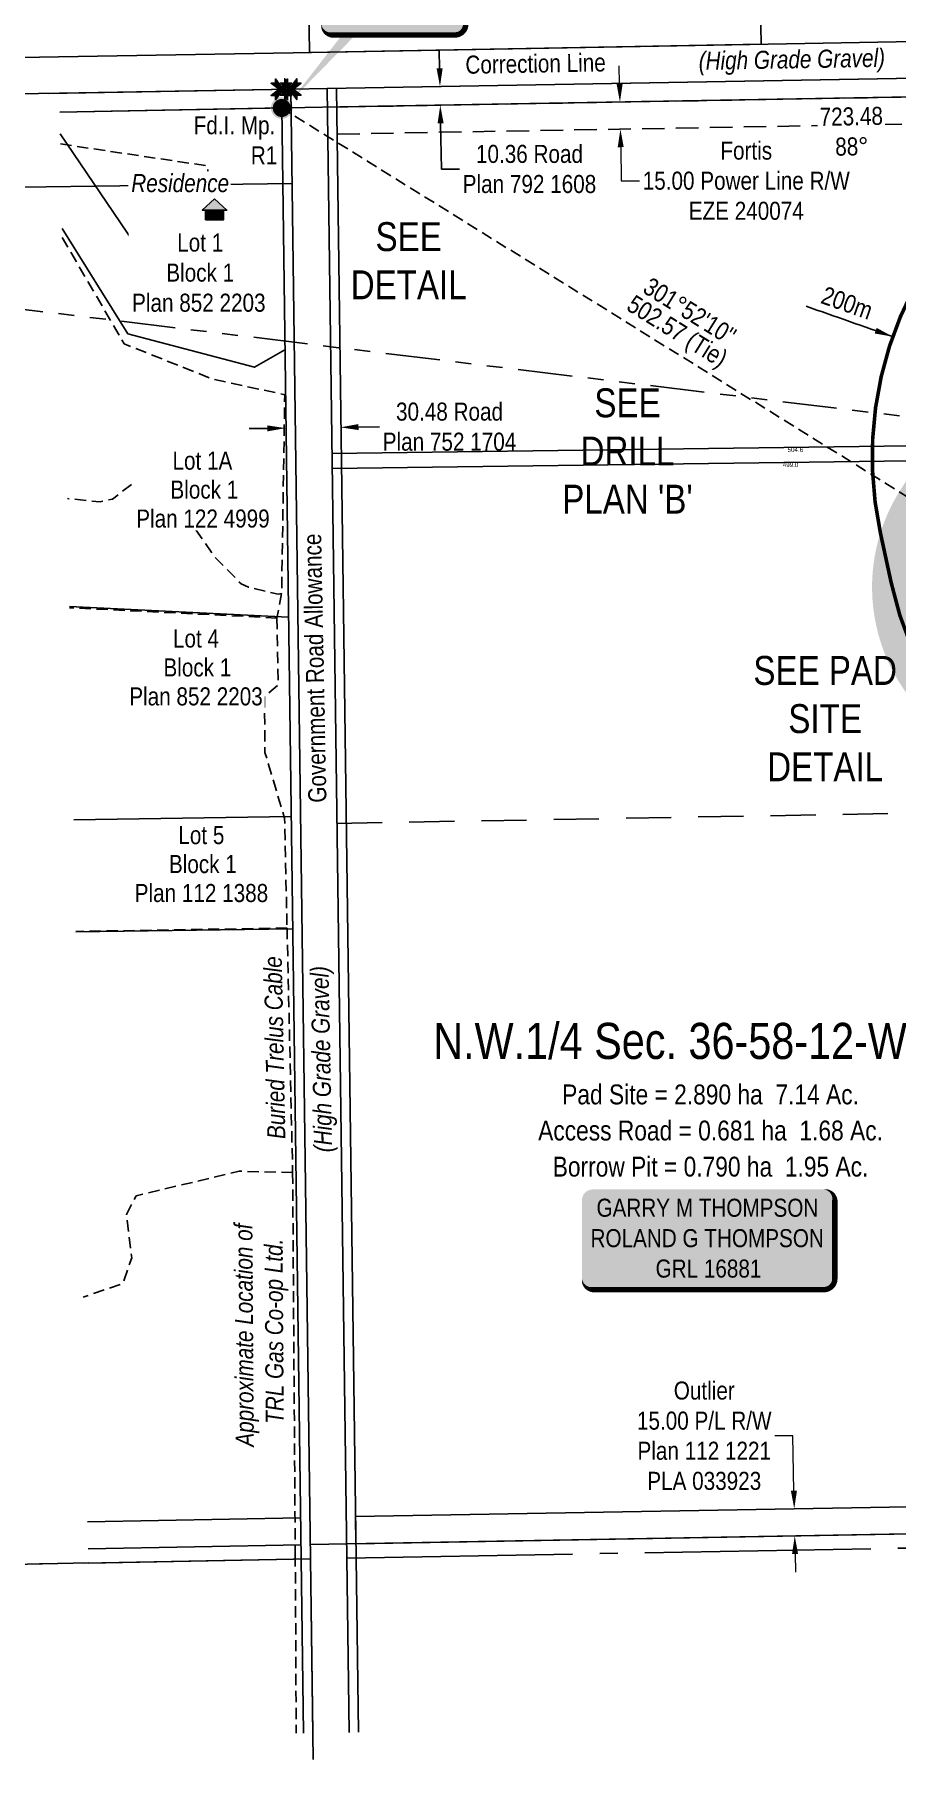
# Model space of a CAD drawing. Extents: x 583318 to 591532, y 5989316 to 5996345.
# Drawn here: x 587448 to 587925, y 5990638 to 5991592 of the extents above; entities that cross this region are included whole.
import ezdxf
from ezdxf.enums import TextEntityAlignment as Align

# ---------------------------------------------------------------- set-up
doc = ezdxf.new("R2010")
doc.units = 0
doc.header["$LTSCALE"] = 5
doc.header["$PDSIZE"] = 0.5
for name, pattern in [('foc-BUFFER', [16.75, 15, -1.75]), ('foc-DRILLPATH', [14.75, 6, -1.75, 1.75, -1.75, 1.75, -1.75]), ('foc-FLOWLINE', [3.75, 2.5, -1.25]), ('foc-LSD', [8, 5, -3]), ('foc-QUARTERLINE', [33, 25, -3, 2, -3]), ('foc-TIELINE', [1.875, 1.25, -0.625]), ('UG_PIPE', [1.875, 1.25, -0.625])]:
    doc.linetypes.add(name, pattern=pattern)
doc.layers.get('Defpoints').update_dxf_attribs({"color": 9})
for name, color, linetype in [('AS-OWNER', 7, 'Continuous'), ('AS-PIPE-UG', 44, 'UG_PIPE'), ('AS-PIPE-UG-T', 44, 'Continuous'), ('AS-POWER', 104, 'foc-POWER'), ('AS-RESIDENCE', 14, 'Continuous'), ('AS-TELUS', 224, 'foc-TEL'), ('AUX-BUFFER', 7, 'foc-BUFFER'), ('C-RW', 13, 'Continuous'), ('C-SYMBOL', 7, 'Continuous'), ('DETAIL-T', 7, 'Continuous'), ('F-EZE', 190, 'foc-FLOWLINE'), ('L-AREAREQUIRED', 7, 'Continuous'), ('L-AREAWORK', 7, 'Continuous'), ('L-BD', 7, 'Continuous'), ('L-DETAIL-T', 3, 'Continuous'), ('L-MON', 1, 'Continuous'), ('L-ROAD-T', 7, 'Continuous'), ('L-SEC', 7, 'Continuous'), ('L-SECLBL', 7, 'Continuous'), ('L-SECQ', 8, 'foc-QUARTERLINE'), ('L-SECTION-LSD', 7, 'foc-LSD'), ('L-TIE', 7, 'foc-TIELINE'), ('L-TITLEDB', 4, 'Continuous'), ('L-TITLEDB-T', 4, 'Continuous'), ('P-BUFFER-H 30m', 51, 'Continuous'), ('P-PDRILLPATH', 12, 'foc-DRILLPATH')]:
    doc.layers.add(name, color=color, linetype=linetype)
for name, color, linetype, lineweight in [('C-RW-T', 13, 'Continuous', 9), ('F-RW-T', 190, 'Continuous', 9), ('T-TEXT', 48, 'Continuous', 18)]:
    doc.layers.add(name, color=color, linetype=linetype, lineweight=lineweight)
doc.layers.add('P-DRILL-OFFSET', color=7, linetype='Continuous', true_color=0xcccccc, plot=False)
doc.styles.add('100L', font='ARIALN.TTF', dxfattribs={"height": 11})
doc.styles.add('175L', font='ARIALN.TTF', dxfattribs={"height": 20})
doc.styles.add('80', font='ARIALN.TTF', dxfattribs={"height": 10})
doc.styles.add('80CG', font='ARIALN.TTF', dxfattribs={"height": 10})
doc.styles.add('80L', font='ARIALN.TTF', dxfattribs={"height": 10})
doc.styles.add('80LS', font='ARIALNI.TTF', dxfattribs={"height": 10})
doc.styles.add('foc-LtypeFont', font='ARIALN.TTF', dxfattribs={"height": 7.35})
doc.linetypes.add('foc-POWER', pattern='A,6,-1,["P",foc-LtypeFont,S=0.2,R=0,X=-0.625,Y=-0.75],-1.24,4', length=12.24)
doc.linetypes.add('foc-POWER-NOLINE', pattern='A,0,-4,["P",foc-LtypeFont,S=0.2,R=0,X=-0.625,Y=-0.75],-8.24', length=12.24)
doc.linetypes.add('foc-TEL', pattern='A,2,-1,["T",foc-LtypeFont,S=0.2,R=0,X=-0.425,Y=-0.75],-1.24,8', length=12.24)
doc.linetypes.add('foc-TEL-NOLINE', pattern='A,0,-2,["T",foc-LtypeFont,S=0.2,R=0,X=-0.425,Y=-0.75],-10.24', length=12.24)
doc.dimstyles.new('Compass 5 000', dxfattribs={"dimscale": 5, "dimtxt": 9, "dimasz": 2, "dimexe": 0.2, "dimexo": 0.0625, "dimgap": 0.5, "dimtad": 0, "dimtih": 1, "dimtoh": 1, "dimzin": 0, "dimdsep": 46, "dimtxsty": '80CG', "dimcen": 0.1, "dimse1": 1, "dimse2": 1, "dimclrd": 256, "dimclrt": 256, "dimaunit": 1, "dimadec": 4, "dimazin": 0, "dimtfac": 0.06, "dimtofl": 0, "dimtmove": 0, "dimatfit": 1, "dimfxl": 0.2, "dimtolj": 1, "dimtzin": 0, "dimlwd": -1, "dimarcsym": 0})

# ---------------------------------------------------------------- blocks, each defined once
blk = doc.blocks.new('*D445')
at = {"layer": 'C-RW-T', "transparency": 16777216}
for p, q in [((587867.5, 5990816.75), (587857.5, 5990816.75)), ((587868.04, 5990786.35), (587867.5, 5990816.75)), ((587868.66, 5990751.35), (587868.84, 5990741.35))]:
    blk.add_line(p, q, dxfattribs=at)
for points in [[(587869.71, 5990786.38), (587866.37, 5990786.32), (587868.22, 5990776.35)], [(587870.33, 5990751.38), (587867, 5990751.32), (587868.48, 5990761.34)]]:
    blk.add_solid(points, dxfattribs=at)
at = {"layer": 'Defpoints', "color": 0, "transparency": 16777216}
for p in [(587849.68, 5990776.02), (587868.22, 5990776.35), (587849.94, 5990761.02)]:
    blk.add_point(p, dxfattribs=at)
at = {"layer": 'C-RW-T', "transparency": 16777216, "insert": (587818.41, 5990816.75), "char_height": 10, "attachment_point": 5, "style": '80CG'}
blk.add_mtext('\\A1;Outlier\\P15.00 P/L R/W\\PPlan 112 1221\\PPLA 033923', dxfattribs=at)
blk = doc.blocks.new('*D446')
at = {"layer": 'Defpoints', "color": 0, "transparency": 16777216}
for p in [(588196.05, 5991562.48), (588196.31, 5991547.49), (587772.01, 5991540.12)]:
    blk.add_point(p, dxfattribs=at)
at = {"layer": 'F-RW-T', "transparency": 16777216}
for p, q in [((587771.58, 5991565.11), (587771.4, 5991575.1)), ((587772.18, 5991530.12), (587772.51, 5991511.5)), ((587772.51, 5991511.5), (587782.51, 5991511.5))]:
    blk.add_line(p, q, dxfattribs=at)
for points in [[(587773.24, 5991565.14), (587769.91, 5991565.08), (587771.75, 5991555.11)], [(587773.85, 5991530.15), (587770.52, 5991530.09), (587772.01, 5991540.12)]]:
    blk.add_solid(points, dxfattribs=at)
at = {"layer": 'F-RW-T', "transparency": 16777216, "insert": (587841.65, 5991511.5), "char_height": 10, "attachment_point": 5, "style": '80CG'}
blk.add_mtext('\\A1;Fortis\\P15.00 Power Line R/W\\PEZE 240074', dxfattribs=at)
blk = doc.blocks.new('*D448')
at = {"layer": 'Defpoints', "color": 0, "transparency": 16777216}
for p in [(587617.07, 5991375.03), (587590.76, 5991087.67), (587621.22, 5991088.11)]:
    blk.add_point(p, dxfattribs=at)
at = {"layer": 'L-TITLEDB-T', "transparency": 16777216}
for p, q in [((587576.61, 5991374.44), (587566.61, 5991374.3)), ((587627.07, 5991375.17), (587638.7, 5991375.34))]:
    blk.add_line(p, q, dxfattribs=at)
for points in [[(587576.58, 5991376.11), (587576.63, 5991372.78), (587586.61, 5991374.59)], [(587627.04, 5991376.84), (587627.09, 5991373.51), (587617.07, 5991375.03)]]:
    blk.add_solid(points, dxfattribs=at)
at = {"layer": 'L-TITLEDB-T', "transparency": 16777216, "insert": (587677.43, 5991375.34), "char_height": 10, "attachment_point": 5, "style": '80CG'}
blk.add_mtext('\\A1;30.48 Road\\PPlan 752 1704', dxfattribs=at)
blk = doc.blocks.new('*D449')
at = {"layer": 'Defpoints', "color": 0, "transparency": 16777216}
for p in [(587722.36, 5991564.58), (587672.32, 5991553.36), (587722.54, 5991554.23)]:
    blk.add_point(p, dxfattribs=at)
at = {"layer": 'L-TITLEDB-T', "transparency": 16777216}
for p, q in [((587671.97, 5991573.71), (587671.79, 5991583.71)), ((587672.49, 5991543.36), (587672.93, 5991518)), ((587672.93, 5991518), (587682.93, 5991518))]:
    blk.add_line(p, q, dxfattribs=at)
for points in [[(587673.63, 5991573.74), (587670.3, 5991573.68), (587672.14, 5991563.71)], [(587674.16, 5991543.39), (587670.83, 5991543.33), (587672.32, 5991553.36)]]:
    blk.add_solid(points, dxfattribs=at)
at = {"layer": 'L-TITLEDB-T', "transparency": 16777216, "insert": (587721.68, 5991518), "char_height": 10, "attachment_point": 5, "style": '80CG'}
blk.add_mtext('\\A1;10.36 Road\\PPlan 792 1608', dxfattribs=at)
blk = doc.blocks.new('res_occ')
for points in [[(0.1, 0.89), (-1.26, -0.37), (1.46, -0.37)], [(-0.9, -1.43), (1.1, -1.43), (1.1, -0.37), (-0.9, -0.37)]]:
    blk.add_hatch(color=14).paths.add_polyline_path(points)
at = {"color": 14}
for points in [[(0.1, 0.89), (-1.26, -0.37), (1.46, -0.37)], [(-0.9, -1.43), (1.1, -1.43), (1.1, -0.37), (-0.9, -0.37)]]:
    blk.add_lwpolyline(points, close=True, dxfattribs=at)
blk = doc.blocks.new('fdia')
at = {"color": 255, "const_width": 1}
blk.add_lwpolyline([(-0.5, 0, 1), (0.5, 0, 1)], format="xyb", close=True, dxfattribs=at)
blk = doc.blocks.new('Fdiaa')
blk.add_blockref('fdia', (0, 0))
blk = doc.blocks.new('fdib')
at = {"color": 1, "const_width": 1.6}
blk.add_lwpolyline([(-0.4, 0, 1), (0.4, 0, 1)], format="xyb", close=True, dxfattribs=at)
at = {"color": 1}
blk.add_circle((0, 0), 0.8, dxfattribs=at)
blk = doc.blocks.new('Fdibb')
blk.add_blockref('fdib', (0, 0))
blk = doc.blocks.new('fdicc')
for name in ['Fdibb', 'Fdiaa']:
    blk.add_blockref(name, (0, 0))
blk = doc.blocks.new('FDI')
blk.add_blockref('fdicc', (0, 0))
blk = doc.blocks.new('*U455')
h = blk.add_hatch(color=254)
edge = h.paths.add_edge_path()
edge.add_line((-34, -28.5), (34, -28.5))
edge.add_arc((34, -22.5), 6, 270, 360)
edge.add_line((40, -22.5), (40, 21))
edge.add_arc((34, 21), 6, 0, 90)
edge.add_line((34, 27), (-34, 27))
edge.add_arc((-34, 21), 6, 90, 180)
edge.add_line((-40, 21), (-40, -22.5))
edge.add_arc((-34, -22.5), 6, 180, 270)
at = {"color": 1, "flags": 128}
blk.add_lwpolyline([(-34, -28.5, 3, 3, 0), (34, -28.5, 3, 3, 0.414214), (40, -22.5, 3, 3, 0), (40, 21, 3, 0, 0.414214), (34, 27, 0, 0, 0), (-34, 27, 0, 0, 0.414214), (-40, 21, 0, 0, 0), (-40, -22.5, 0, 3, 0.414214)], format="xyseb", close=True, dxfattribs=at)
blk.add_lwpolyline([(-56.73, -64.83, 0, 10, 0), (0, 0, 5, 5, 0)], format="xyseb", dxfattribs=at)
at = {"color": 1, "style": '80'}
blk.add_attdef('ENTER_TEXT_001', (-36.68, -4.99), '', height=10, dxfattribs=at)
blk = doc.blocks.new('*U458')
h = blk.add_hatch(color=59)
edge = h.paths.add_edge_path()
edge.add_line((-64, -28.5), (64, -28.5))
edge.add_arc((64, -22.5), 6, 270, 360)
edge.add_line((70, -22.5), (70, 21))
edge.add_arc((64, 21), 6, 0, 90)
edge.add_line((64, 27), (-64, 27))
edge.add_arc((-64, 21), 6, 90, 180)
edge.add_line((-70, 21), (-70, -22.5))
edge.add_arc((-64, -22.5), 6, 180, 270)
at = {"color": 1, "flags": 128}
blk.add_lwpolyline([(-64, -28.5, 3, 3, 0), (64, -28.5, 3, 3, 0.414214), (70, -22.5, 3, 3, 0), (70, 21, 3, 0, 0.414214), (64, 27, 0, 0, 0), (-64, 27, 0, 0, 0.414214), (-70, 21, 0, 0, 0), (-70, -22.5, 0, 3, 0.414214)], format="xyseb", close=True, dxfattribs=at)
blk.add_lwpolyline([(-58.76, -20.99, 0, 7.5, 0), (0, 0, 0, 0, 0)], format="xyseb", dxfattribs=at)
at = {"color": 1, "style": '80'}
blk.add_attdef('ENTER_TEXT_001', (-36.68, -4.99), '', height=10, dxfattribs=at)
blk = doc.blocks.new('TEMP')
h = blk.add_hatch(color=255)
h.dxf.hatch_style = 1
h.paths.add_polyline_path([(0, 0.25), (-0.67, 1.15), (-0.67, 0.67), (-1.15, 0.67), (-0.25, 0), (-1.15, -0.67), (-0.67, -0.67), (-0.67, -1.15), (0, -0.25), (0.67, -1.15), (0.67, -0.67), (1.15, -0.67), (0.25, 0), (1.15, 0.67), (0.67, 0.67), (0.67, 1.15)])
h.paths.add_polyline_path([(0.57, 0.85), (0.57, 0.57), (0.85, 0.57), (0.08, 0), (0.85, -0.57), (0.57, -0.57), (0.57, -0.85), (0, -0.08), (-0.57, -0.85), (-0.57, -0.57), (-0.85, -0.57), (-0.08, 0), (-0.85, 0.57), (-0.57, 0.57), (-0.57, 0.85), (0, 0.08)], flags=16)
h = blk.add_hatch(color=1)
h.dxf.hatch_style = 1
h.paths.add_polyline_path([(0, 0.08), (-0.57, 0.85), (-0.57, 0.57), (-0.85, 0.57), (-0.08, 0), (-0.85, -0.57), (-0.57, -0.57), (-0.57, -0.85), (0, -0.08), (0.57, -0.85), (0.57, -0.57), (0.85, -0.57), (0.08, 0), (0.85, 0.57), (0.57, 0.57), (0.57, 0.85)])
at = {"color": 1}
for p, q in [((-0.08, 0), (0.08, 0)), ((0, 0.08), (0, -0.08))]:
    blk.add_line(p, q, dxfattribs=at)
at = {"color": 255, "flags": 128}
blk.add_lwpolyline([(-0.25, 0), (-1.15, 0.67), (-0.67, 0.67), (-0.67, 1.15), (0, 0.25), (0.67, 1.15), (0.67, 0.67), (1.15, 0.67), (0.25, 0), (1.15, -0.67), (0.67, -0.67), (0.67, -1.15), (0, -0.25), (-0.67, -1.15), (-0.67, -0.67), (-1.15, -0.67)], close=True, dxfattribs=at)
at = {"color": 1, "flags": 128}
blk.add_lwpolyline([(-0.08, 0), (-0.85, 0.57), (-0.57, 0.57), (-0.57, 0.85), (0, 0.08), (0.57, 0.85), (0.57, 0.57), (0.85, 0.57), (0.08, 0), (0.85, -0.57), (0.57, -0.57), (0.57, -0.85), (0, -0.08), (-0.57, -0.85), (-0.57, -0.57), (-0.85, -0.57)], close=True, dxfattribs=at)

msp = doc.modelspace()

# ---------------------------------------------------------------- hatches: boundary and pattern name
at = {"layer": 'P-BUFFER-H 30m'}
h = msp.add_hatch(color=256, dxfattribs=at)
h.dxf.hatch_style = 1
edge = h.paths.add_edge_path()
edge.add_arc((588233.84, 5991464.227), 99.957, 62.46867, 147.216968)
edge.add_line((588149.803, 5991518.35), (588149.584, 5991518.009))
edge.add_arc((588103.244, 5991429.442), 99.957, 62.380575, 147.216968)
edge.add_line((588019.207, 5991483.565), (587927.198, 5991340.703))
edge.add_arc((588011.235, 5991286.58), 99.957, 147.216968, 237.216968)
edge.add_line((587957.112, 5991202.543), (588099.975, 5991110.534))
edge.add_arc((588154.098, 5991194.571), 99.957, 237.216968, 327.216968)
edge.add_line((588238.134, 5991140.448), (588328.59, 5991280.899))
edge.add_line((588328.59, 5991280.899), (588332.851, 5991287.515))
edge.add_line((588332.851, 5991287.515), (588384.266, 5991367.348))
edge.add_arc((588300.229, 5991421.47), 99.957, 327.216968, 408.829608)
edge.add_line((588366.031, 5991496.714), (588365.055, 5991552.176))
edge.add_arc((588335.073, 5991551.648), 29.987, 1.007875, 23.5069)
edge.add_line((588362.571, 5991563.609), (588356.801, 5991576.876))
edge.add_arc((588329.302, 5991564.915), 29.987, 23.5069, 91.007875)
edge.add_line((588328.775, 5991594.898), (588307.14, 5991594.517))
edge.add_arc((588307.667, 5991564.534), 29.987, 91.007875, 202.900832)

# ---------------------------------------------------------------- linework, layer by layer
at = {"layer": 'AS-PIPE-UG'}
for p, q in [((587584.527, 5991283.068), (587581.925, 5991269.474)), ((587587.527, 5991097.845), (587590.621, 5990962.524)), ((587590.621, 5990962.524), (587592.052, 5990750.581))]:
    msp.add_line(p, q, dxfattribs=at)
at = {"layer": 'AS-PIPE-UG', "flags": 128}
for points in [[(587462.073, 5991531.902), (587543.611, 5991519.734), (587543.704, 5991514.734)], [(587463.097, 5991480.08), (587497.403, 5991421.233), (587546.416, 5991401.708), (587586.231, 5991393.099), (587584.527, 5991283.068)], [(587584.527, 5991283.068), (587582.592, 5991282.661), (587566.194, 5991286.625), (587562.071, 5991288.394), (587547.488, 5991303.328), (587521.76, 5991340.339), (587509.845, 5991347.234), (587505.407, 5991346.389), (587490.933, 5991335.354), (587484.048, 5991333.761), (587465.952, 5991335.593)], [(587581.925, 5991269.474), (587467.146, 5991275.179)], [(587581.925, 5991269.474), (587582.556, 5991232.508), (587574.969, 5991226.015), (587575.308, 5991195.011), (587586.137, 5991158.649), (587587.527, 5991097.845)], [(587587.527, 5991097.845), (587470.687, 5991095.956)], [(587590.621, 5990962.524), (587560.93, 5990963.219), (587504.008, 5990949.627), (587498.621, 5990939.207), (587501.568, 5990915.268), (587496.53, 5990900.949), (587474.685, 5990893.566)], [(587592.052, 5990750.581), (587592.293, 5990714.901), (587592.563, 5990652.058)]]:
    msp.add_lwpolyline(points, dxfattribs=at)
at = {"layer": 'AS-POWER', "linetype": 'foc-POWER-NOLINE', "flags": 128}
msp.add_lwpolyline([(587461.724, 5991549.57), (587616.812, 5991552.381), (588512.051, 5991568.094)], dxfattribs=at)
at = {"layer": 'AS-TELUS', "linetype": 'foc-TEL-NOLINE', "flags": 128}
for points in [[(587455.485, 5991559.82), (587589.582, 5991562.262), (587609.688, 5991562.616), (588008.634, 5991569.634), (588515.19, 5991578.546)], [(587601.961, 5990637.564), (587600.475, 5990748.675), (587589.582, 5991562.262)], [(587600.368, 5990756.498), (588086.292, 5990765.209)]]:
    msp.add_lwpolyline(points, dxfattribs=at)
at = {"layer": 'AS-TELUS', "flags": 128}
msp.add_lwpolyline([(587461.964, 5991537.439), (587524.843, 5991444.623)], dxfattribs=at)
at = {"layer": 'AUX-BUFFER', "color": 251, "linetype": 'foc-BUFFER', "const_width": 1.999, "flags": 128}
msp.add_lwpolyline([(587973.89, 5991191.929, -0.140346), (587921.888, 5991288.93), (587918.897, 5991302.746), (587915.906, 5991316.562, -0.1989124), (587943.219, 5991467.112), (587948.632, 5991475.516, -0.6681786), (588312.092, 5991409.575), (588315.084, 5991395.759), (588318.075, 5991381.943, -0.1989124), (588290.761, 5991231.393), (588285.349, 5991222.989, -0.3182792), (588070.933, 5991136.766, -0.3182792)], format="xyb", dxfattribs=at)
at = {"layer": 'C-RW'}
msp.add_lwpolyline([(588528.519, 5990773.053), (588428.578, 5990771.281), (588027.976, 5990764.174), (587995.139, 5990763.594), (587625.65, 5990757.032), (587625.449, 5990772.038), (587994.873, 5990778.599), (588428.267, 5990786.285), (588528.208, 5990788.058)], dxfattribs=at)
at = {"layer": 'C-RW', "flags": 128}
for points in [[(587477.144, 5990769.108), (587594.991, 5990771.39)], [(587595.192, 5990756.398), (587477.441, 5990754.117)]]:
    msp.add_lwpolyline(points, dxfattribs=at)
at = {"layer": 'F-EZE', "flags": 128}
for points in [[(587615.003, 5991552.349), (588410.301, 5991566.326), (588512.092, 5991566.095)], [(587615.267, 5991537.357), (588410.416, 5991551.332), (588512.403, 5991551.101)]]:
    msp.add_lwpolyline(points, dxfattribs=at)
at = {"layer": 'L-SEC'}
for p, q in [((587609.688, 5991562.616), (588410.108, 5991576.697)), ((587600.473, 5990748.688), (587601.764, 5990652.217)), ((587620.58, 5990748.957), (587621.87, 5990652.566))]:
    msp.add_line(p, q, dxfattribs=at)
at = {"layer": 'L-SEC', "flags": 128}
for points in [[(587590.927, 5991582.437), (588248.214, 5991594.277)], [(587461.121, 5991580.092), (587590.927, 5991582.437)], [(587589.581, 5991562.265), (587461.52, 5991559.93)]]:
    msp.add_lwpolyline(points, dxfattribs=at)
at = {"layer": 'L-SECLBL'}
for p, q in [((587461.121, 5991580.1), (587440.018, 5991579.72)), ((586789.128, 5991548.769), (587461.516, 5991560.103))]:
    msp.add_line(p, q, dxfattribs=at)
at = {"layer": 'L-SECQ'}
for p, q in [((587620.578, 5990749.045), (588424.034, 5990763.32)), ((587600.473, 5990748.688), (586702.693, 5990731.724))]:
    msp.add_line(p, q, dxfattribs=at)
at = {"layer": 'L-SECQ', "ltscale": 2}
msp.add_line((587477.594, 5990746.366), (586880.401, 5990735.082), dxfattribs=at)
at = {"layer": 'L-SECQ', "flags": 128}
msp.add_lwpolyline([(587600.475, 5990748.675), (587477.596, 5990746.237)], dxfattribs=at)
at = {"layer": 'L-TITLEDB'}
for p, q in [((588410.299, 5991566.34), (587609.826, 5991552.258)), ((587589.721, 5991551.904), (587584.609, 5991551.814)), ((587595.296, 5990748.619), (587596.587, 5990652.128)), ((587625.757, 5990749.026), (587627.047, 5990652.655))]:
    msp.add_line(p, q, dxfattribs=at)
at = {"layer": 'L-TITLEDB', "flags": 128}
for points in [[(587731.377, 5991665.089), (587732.022, 5991634.967), (587599.124, 5991632.563), (587600.013, 5991582.601), (587849.96, 5991587.104), (587848.519, 5991667.121)], [(587584.609, 5991551.814), (587461.724, 5991549.573)], [(587586.336, 5991417.965), (587569.419, 5991408.265), (587499.445, 5991426.841), (587462.996, 5991485.192)], [(587467.133, 5991275.798), (587588.317, 5991269.955)], [(587589.793, 5991159.662), (587469.467, 5991157.669)], [(587590.626, 5991097.471), (587470.691, 5991095.726)]]:
    msp.add_lwpolyline(points, dxfattribs=at)
at = {"layer": 'P-DRILL-OFFSET'}
for p, q in [((586940.617, 5991501.337), (587590.281, 5991510.034)), ((588116.705, 5991367.271), (587612.393, 5991360.52)), ((588111.293, 5991358.867), (587612.505, 5991352.19))]:
    msp.add_line(p, q, dxfattribs=at)
at = {"layer": 'P-PDRILLPATH', "flags": 128}
msp.add_lwpolyline([(588111.293, 5991358.867), (586940.617, 5991501.337)], dxfattribs=at)

# ---------------------------------------------------------------- block references
at = {"layer": 'AS-OWNER'}
ref = msp.add_blockref('*U458', (587820.703, 5990926.172), dxfattribs=dict(at, xscale=0.99957256, yscale=0.99957256, zscale=0.99957256))
ref.add_attrib('ENTER_TEXT_001', 'GARRY M THOMPSON', (587758.778, 5990938.01), dxfattribs={"layer": '0', "color": 1, "height": 9.99573, "style": '80'})
ref.add_attrib('ENTER_TEXT_002', 'ROLAND G THOMPSON', (587755.471, 5990921.174), dxfattribs={"layer": '0', "color": 1, "height": 9.99573, "style": '80'})
ref.add_attrib('ENTER_TEXT_003', 'GRL 16881', (587791.466, 5990904.337), dxfattribs={"layer": '0', "color": 1, "height": 9.9957, "style": '80'})
at = {"layer": 'AS-RESIDENCE', "xscale": 4.997844999999939, "yscale": 4.997844999999939, "zscale": 4.997844999999939}
msp.add_blockref('res_occ', (587546.899, 5991497.121), dxfattribs=at)
at = {"layer": 'DETAIL-T'}
ref = msp.add_blockref('*U455', (587646.442, 5991620.723), dxfattribs=dict(at, xscale=0.99957256, yscale=0.99957256, zscale=0.99957256))
ref.add_attrib('ENTER_TEXT_001', '5991551.83 N.', (587608.443, 5991632.494), dxfattribs={"layer": '0', "color": 1, "height": 9.99573, "style": '80'})
ref.add_attrib('ENTER_TEXT_002', '587584.61 E.', (587611.941, 5991615.793), dxfattribs={"layer": '0', "color": 1, "height": 9.99573, "style": '80'})
ref.add_attrib('ENTER_TEXT_003', 'Elev.= 815.42', (587610.417, 5991599.093), dxfattribs={"layer": '0', "color": 1, "height": 9.99573, "style": '80'})
at = {"layer": 'L-MON'}
for name, p, xscale, yscale, zscale in [('TEMP', (587584.404, 5991562.168), 4.997862799999979, 4.997862799999979, 4.997862799999979), ('TEMP', (587589.581, 5991562.259), 4.997862799999979, 4.997862799999979, 4.997862799999979), ('FDI', (587584.609, 5991551.814), 4.999999999999961, 4.999999999999961, 4.999999999999961)]:
    msp.add_blockref(name, p, dxfattribs=dict(at, xscale=xscale, yscale=yscale, zscale=zscale))

# ---------------------------------------------------------------- texts
at = {"layer": 'AS-PIPE-UG-T', "insert": (587559.14, 5990810.667), "char_height": 9.99569, "width": 125.09381, "attachment_point": 1, "rotation": 90.387019, "style": '80L'}
msp.add_mtext('\\pi0.053388;{\\fArial Narrow|b0|i1|c0|p34;Approximate Location of\\P\\pi12.592;TRL Gas Co-op Ltd.}', dxfattribs=at)
at = {"layer": 'AUX-BUFFER', "style": '80CG'}
msp.add_text('200m', height=9.9957, rotation=340.613226, dxfattribs=at).set_placement((587897.462, 5991443.926), align=Align.MIDDLE_CENTER)
at = {"layer": 'C-SYMBOL', "color": 3, "insert": (587821.765, 5991045.345), "char_height": 19.99138, "width": 308.27731, "attachment_point": 2, "style": '175L', "bg_fill": 3, "box_fill_scale": 1.15, "bg_fill_color": 256, "bg_fill_true_color": 256, "bg_fill_transparency": 0}
msp.add_mtext('N.W.1/4 Sec. 36-58-12-W.5M.', dxfattribs=at)
at = {"layer": 'L-AREAREQUIRED', "color": 5, "style": '100L'}
msp.add_text('Pad Site = 2.890 ha  7.14 Ac.', height=10.99526, dxfattribs=at).set_placement((587821.894, 5990996.945), align=Align.BOTTOM_CENTER)
at = {"layer": 'L-AREAWORK', "color": 5, "style": '100L'}
for s, p in [('Access Road = 0.681 ha  1.68 Ac.', (587821.894, 5990976.954)), ('Borrow Pit = 0.790 ha  1.95 Ac.', (587821.894, 5990956.962))]:
    msp.add_text(s, height=10.99526, dxfattribs=at).set_placement(p, align=Align.BOTTOM_CENTER)
at = {"layer": 'L-BD', "style": '80L'}
for s, p in [("301°52'10''", (587810.456, 5991439.358)), ('502.57 (Tie)', (587802.936, 5991427.261))]:
    msp.add_text(s, height=9.99573, rotation=328.1307, dxfattribs=at).set_placement(p, align=Align.MIDDLE)
at = {"layer": 'L-DETAIL-T', "char_height": 16, "attachment_point": 5, "style": '80CG'}
for s, insert, width in [('SEE DETAIL', (587654.823, 5991467.26), 63.63613), ("SEE DRILL PLAN 'B'", (587775.927, 5991361.921), 93.18046), ('SEE PAD SITE DETAIL', (587885.309, 5991213.779), 109.47514)]:
    msp.add_mtext(s, dxfattribs=dict(at, insert=insert, width=width))
at = {"layer": 'L-ROAD-T', "style": '80L'}
msp.add_text('Correction Line', height=10, rotation=0.995496, dxfattribs=at).set_placement((587725.053, 5991576.415), align=Align.MIDDLE_CENTER)
at = {"layer": 'L-TITLEDB-T', "insert": (587502.328, 5991154.293), "char_height": 9.99569, "width": 74.23242, "attachment_point": 1, "line_spacing_factor": 0.961801, "style": '80L'}
msp.add_mtext('\\pi25.027;Lot 5\\P\\pi19.821;Block 1\\P\\pi0.88354;Plan 112 1388', dxfattribs=at)
at = {"layer": 'P-DRILL-OFFSET', "char_height": 2.49893, "attachment_point": 1, "style": '80L'}
for s, insert in [('{\\C1;504.6}', (587864.549, 5991363.895)), ('{\\C1;499.0}', (587861.899, 5991355.528))]:
    msp.add_mtext(s, dxfattribs=dict(at, insert=insert))
at = {"layer": 'T-TEXT', "style": '80LS'}
for rotation, p in [(0.995496, (587866.886, 5991578.763)), (91.132, (587606.472, 5991025.248))]:
    msp.add_text('(High Grade Gravel)', height=10, rotation=rotation, dxfattribs=at).set_placement(p, align=Align.MIDDLE_CENTER)

# ---------------------------------------------------------------- dimensions: what is measured, and where the dimension line sits
at = {"layer": 'C-RW-T'}
dim = msp.add_linear_dim(base=(587868.217, 5990776.349), p1=(587849.943, 5990761.015), p2=(587849.677, 5990776.02), angle=91.017477, text='Outlier\\X15.00 P/L R/W\\PPlan 112 1221\\PPLA 033923', dimstyle='Compass 5 000', dxfattribs=at)
dim.commit()
dim.dimension.update_dxf_attribs({"geometry": '*D445', "text_midpoint": (587818.414, 5990816.749), "dimtype": 161})
at = {"layer": 'L-TITLEDB-T'}
dim = msp.add_linear_dim(base=(587672.319, 5991553.355), p1=(587722.361, 5991564.582), p2=(587722.541, 5991554.228), angle=270.99558, text='10.36 Road\\PPlan 792 1608', dimstyle='Compass 5 000', dxfattribs=at)
dim.commit()
dim.dimension.update_dxf_attribs({"geometry": '*D449', "text_midpoint": (587721.682, 5991518.001), "dimtype": 161})

# ---------------------------------------------------------------- leaders
at = {"layer": 'L-BD', "color": 1, "path_type": 1}
msp.add_leader([(587922.714, 5991425.227), (587874.814, 5991442.083)], dimstyle='Compass 5 000', override={"dimgap": 0.5, "dimtad": 0}, dxfattribs=at)

# ---------------------------------------------------------------- next in the draw order: texts
at = {"layer": 'AS-RESIDENCE', "insert": (587501.102, 5991515.232), "char_height": 9.99569, "width": 53.70577, "attachment_point": 1, "style": '80L', "bg_fill": 3, "box_fill_scale": 1.15, "bg_fill_color": 256, "bg_fill_true_color": 256, "bg_fill_transparency": 0}
msp.add_mtext('\\pi0.22044;{\\fArial Narrow|b0|i1|c0|p34;Residence}', dxfattribs=at)
at = {"layer": 'AS-TELUS', "insert": (587576.607, 5990980.638), "char_height": 9.99569, "width": 101.01142, "attachment_point": 1, "rotation": 91.13183, "style": '80L', "bg_fill": 3, "box_fill_scale": 1.15, "bg_fill_color": 256, "bg_fill_true_color": 256, "bg_fill_transparency": 0}
msp.add_mtext('\\pi0.30226;{\\fArial Narrow|b0|i1|c0|p34;Buried Trelus Cable}', dxfattribs=at)
at = {"layer": 'L-ROAD-T', "insert": (587597.856, 5991241.602), "char_height": 10, "width": 150.15994, "attachment_point": 2, "rotation": 91.132, "style": '80L', "bg_fill": 3, "box_fill_scale": 1.15, "bg_fill_color": 256, "bg_fill_true_color": 256, "bg_fill_transparency": 0}
msp.add_mtext('Government Road Allowance', dxfattribs=at)
at = {"layer": 'L-TITLEDB-T', "insert": (587501.277, 5991482.342), "char_height": 9.99569, "width": 73.41759, "attachment_point": 1, "style": '80L', "bg_fill": 3, "box_fill_scale": 1.15, "bg_fill_color": 256, "bg_fill_true_color": 256, "bg_fill_transparency": 0}
msp.add_mtext('\\pi25.441;Lot 1\\P\\pi19.414;Block 1\\P\\pi0.48976;Plan 852 2203', dxfattribs=at)

# ---------------------------------------------------------------- next in the draw order: linework, layer by layer
at = {"layer": 'L-SEC'}
for p, q in [((587589.582, 5991562.262), (587600.473, 5990748.688)), ((587609.688, 5991562.616), (587620.58, 5990748.957))]:
    msp.add_line(p, q, dxfattribs=at)
at = {"layer": 'L-SECTION-LSD', "flags": 128}
msp.add_lwpolyline([(587615.134, 5991155.786), (588417.071, 5991170.008)], dxfattribs=at)
at = {"layer": 'L-TIE', "flags": 128}
msp.add_lwpolyline([(588011.235, 5991286.58), (587584.609, 5991551.814)], dxfattribs=at)
at = {"layer": 'L-TITLEDB'}
for p, q in [((587614.866, 5991562.6), (587625.757, 5990749.026)), ((587584.544, 5991551.813), (587595.296, 5990748.619))]:
    msp.add_line(p, q, dxfattribs=at)

# ---------------------------------------------------------------- next in the draw order: texts
at = {"layer": 'L-MON', "insert": (587534.783, 5991547.272), "char_height": 9.99569, "width": 44.31009, "attachment_point": 1, "style": '80L'}
msp.add_mtext('\\pi1.0613;Fd.I. Mp.\\P\\pi32.678;R1', dxfattribs=at)

# ---------------------------------------------------------------- next in the draw order: dimensions: what is measured, and where the dimension line sits
at = {"layer": 'L-TITLEDB-T'}
dim = msp.add_linear_dim(base=(587617.066, 5991375.027), p1=(587590.757, 5991087.669), p2=(587621.218, 5991088.109), angle=0.828952, text='30.48 Road\\PPlan 752 1704', dimstyle='Compass 5 000', dxfattribs=at)
dim.commit()
dim.dimension.update_dxf_attribs({"geometry": '*D448', "text_midpoint": (587677.427, 5991375.34), "dimtype": 161})

# ---------------------------------------------------------------- next in the draw order: texts
at = {"layer": 'L-BD', "insert": (587899.681, 5991552.194), "char_height": 9.9957, "width": 35.20008, "attachment_point": 2, "rotation": 1.0079, "style": '80L', "bg_fill": 3, "box_fill_scale": 1.1, "bg_fill_color": 256, "bg_fill_transparency": 0}
msp.add_mtext('723.48 88°', dxfattribs=at)
at = {"layer": 'L-TITLEDB-T', "char_height": 9.99569, "width": 74.23242, "attachment_point": 1, "line_spacing_factor": 0.961801, "style": '80L', "bg_fill": 3, "box_fill_scale": 1.15, "bg_fill_color": 256, "bg_fill_true_color": 256, "bg_fill_transparency": 0}
for s, insert in [('\\pi20.957;Lot 1A\\P\\pi19.821;Block 1\\P\\pi0.88354;Plan 122 4999', (587503.162, 5991361.591)), ('\\pi25.072;Lot 4\\P\\pi19.821;Block 1\\P\\pi0.89717;Plan 852 2203', (587499.305, 5991263.142))]:
    msp.add_mtext(s, dxfattribs=dict(at, insert=insert))

# ---------------------------------------------------------------- next in the draw order: dimensions: what is measured, and where the dimension line sits
at = {"layer": 'F-RW-T'}
dim = msp.add_linear_dim(base=(587772.01, 5991540.118), p1=(588196.052, 5991562.481), p2=(588196.313, 5991547.492), angle=270.995547, text='Fortis\\X15.00 Power Line R/W\\PEZE 240074', dimstyle='Compass 5 000', dxfattribs=at)
dim.commit()
dim.dimension.update_dxf_attribs({"geometry": '*D446', "text_midpoint": (587841.648, 5991511.498), "dimtype": 161})

doc.saveas('drawing.dxf')
